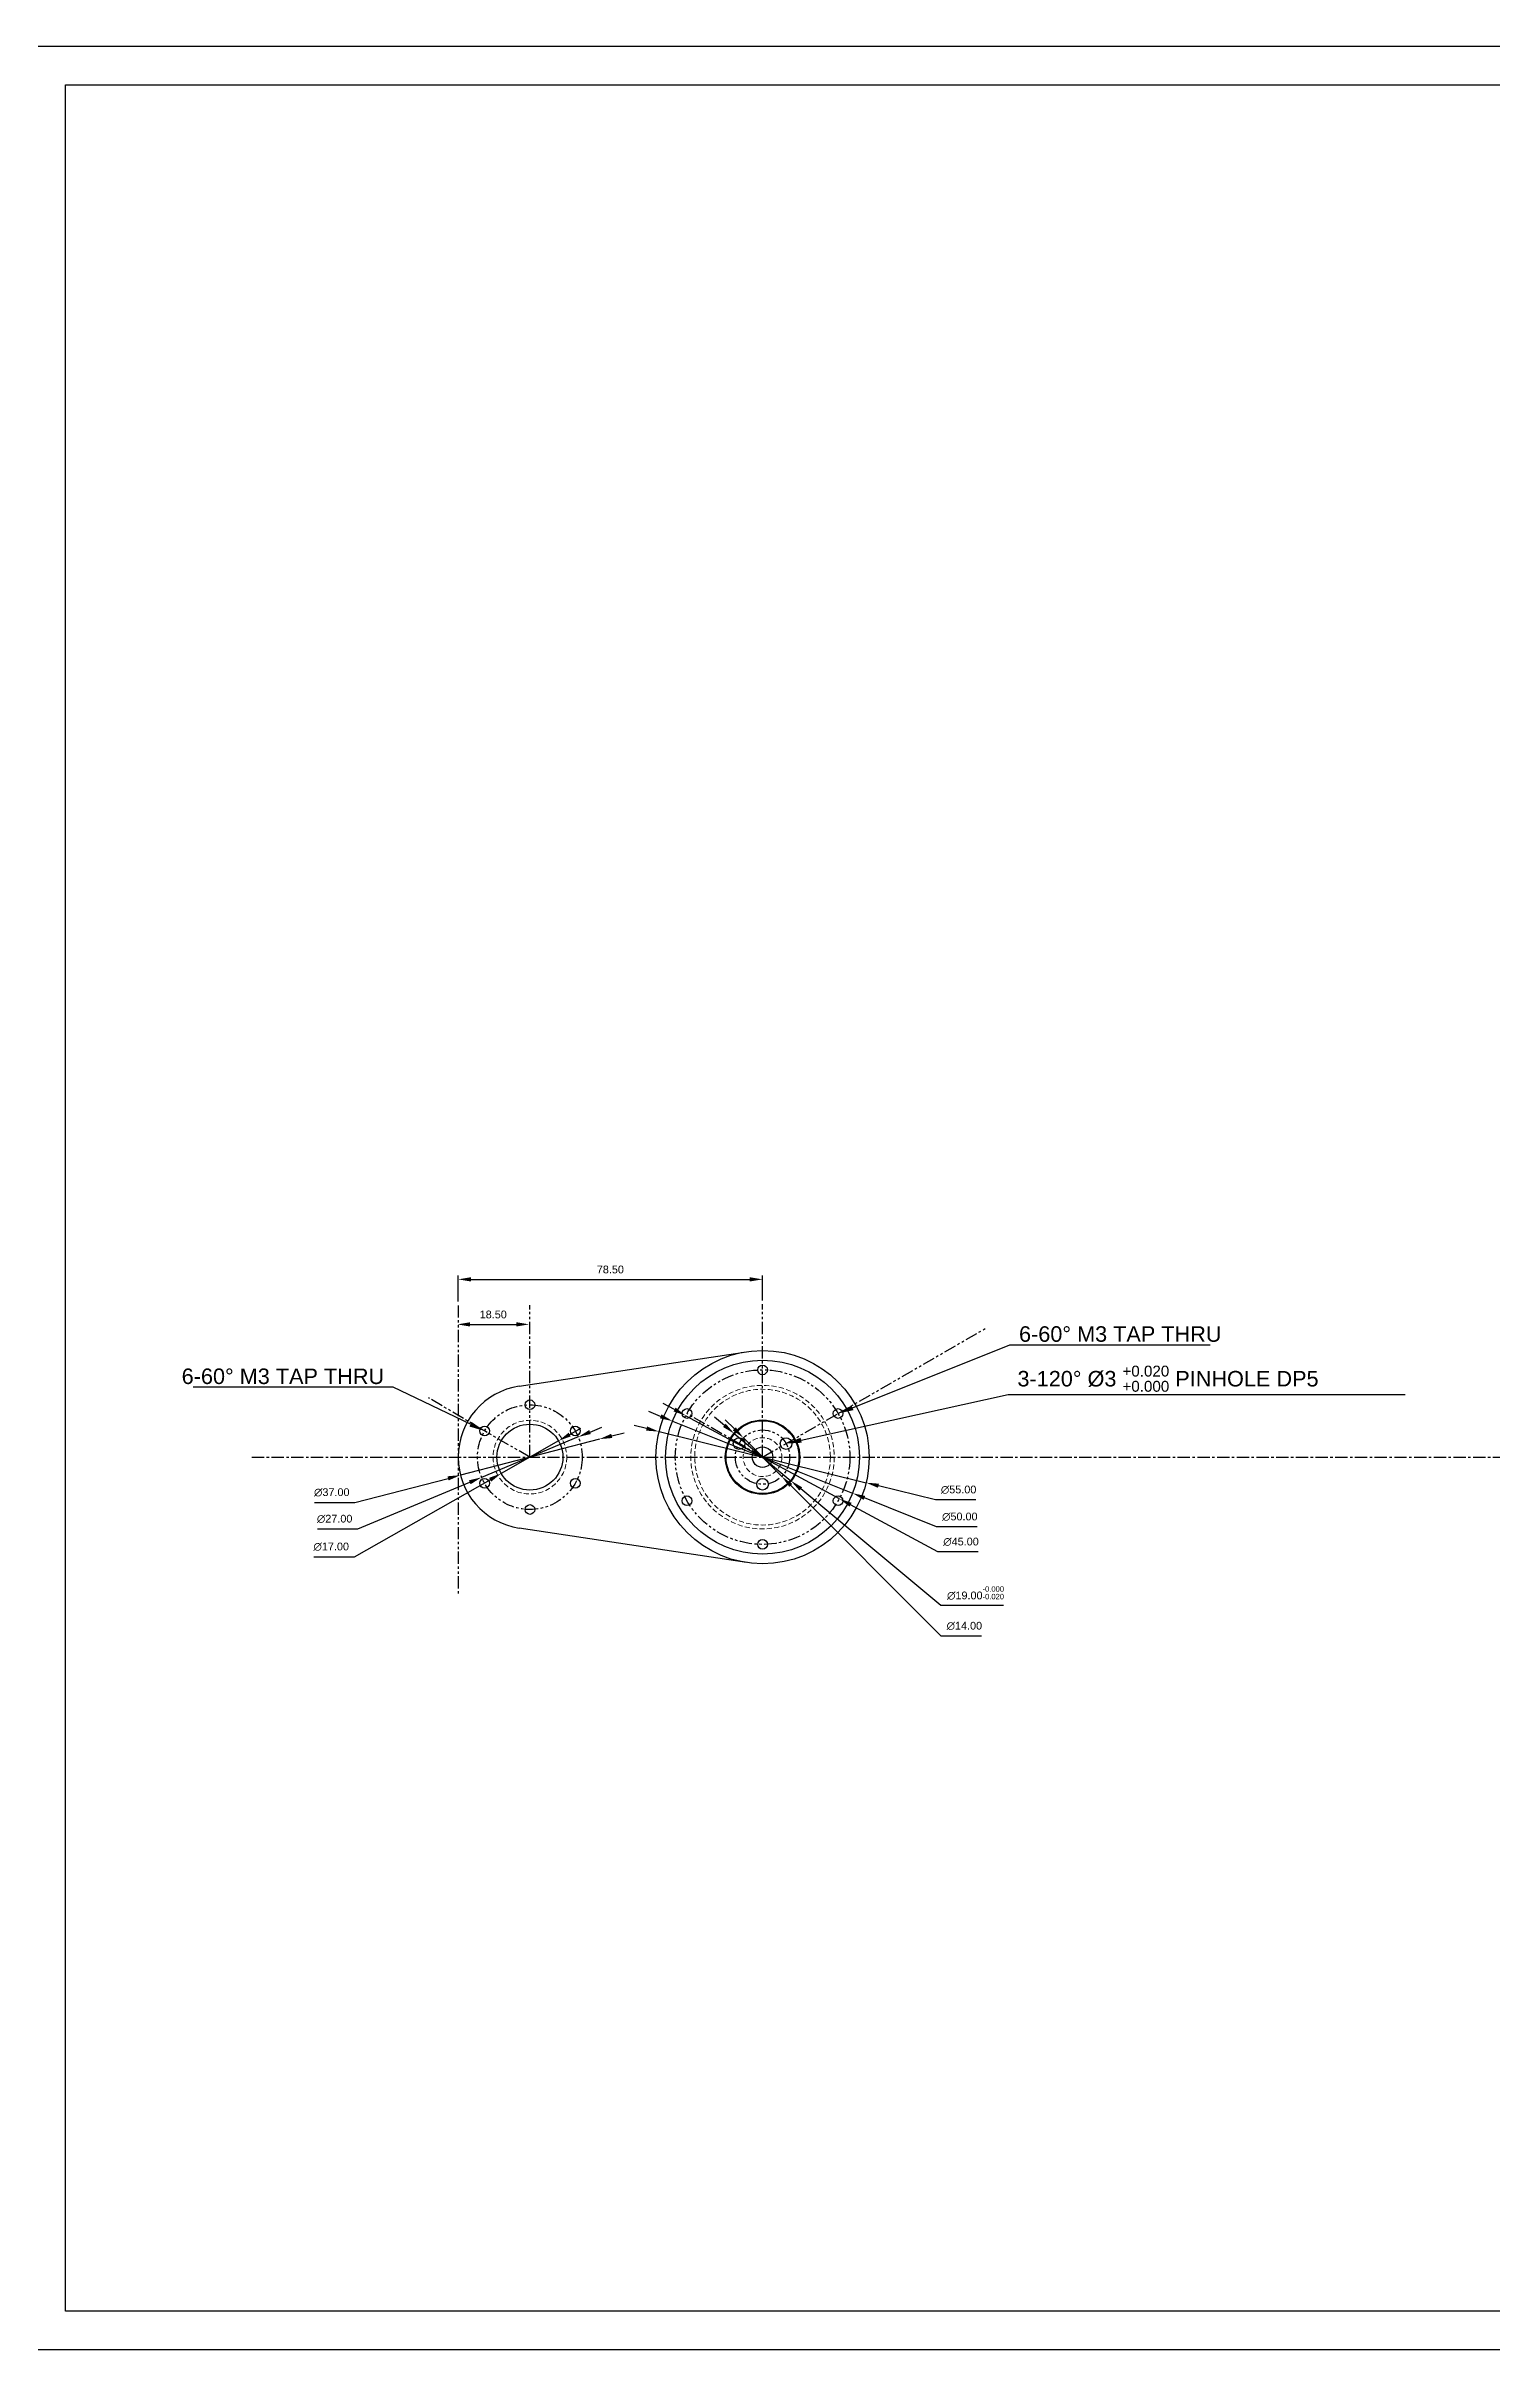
# Model space of a CAD drawing. Header units: millimetres. Extents: x 0 to 7560, y -1188 to 891.
# Drawn here: x 5045 to 5418, y -1188 to -594 of the extents above; entities that cross this region are included whole.
import ezdxf
from ezdxf import colors
from ezdxf.entities.mleader import LeaderData, LeaderLine
from ezdxf.math import Vec2, Vec3

# ---------------------------------------------------------------- set-up
doc = ezdxf.new("R2010")
doc.units = ezdxf.units.MM
doc.header["$PDSIZE"] = -1
for name, pattern in [('CENTER', [10.16, 6.35, -1.27, 1.27, -1.27]), ('HIDDEN', [1.905, 1.27, -0.635]), ('PHANTOM', [12.7, 6.35, -1.27, 1.27, -1.27, 1.27, -1.27])]:
    doc.linetypes.add(name, pattern=pattern)
doc.layers.get('0').update_dxf_attribs({"lineweight": 50})
for name, color, linetype, lineweight in [('보조선', 1, 'PHANTOM', 25), ('중심선', 1, 'CENTER', 25), ('중요 치수', 4, 'Continuous', 18), ('치수선', 6, 'Continuous', 18)]:
    doc.layers.add(name, color=color, linetype=linetype, lineweight=lineweight)
doc.styles.get("Standard").update_dxf_attribs({"font": 'arial.ttf', "height": 2})
doc.dimstyles.new('ISO-25', dxfattribs={"dimtxt": 2.5, "dimasz": 2.5, "dimexe": 1.25, "dimexo": 0.625, "dimtad": 1, "dimtxsty": 'Standard', "dimcen": 2.5, "dimadec": 0, "dimazin": 0, "dimtfac": 1, "dimtmove": 0, "dimatfit": 3, "dimfxl": 1, "dimarcsym": 0})

# ---------------------------------------------------------------- blocks, each defined once
blk = doc.blocks.new('*D411')
at = {"layer": 'Defpoints', "color": 0, "ltscale": 0.5, "transparency": 16777216}
for p in [(5187.84, -952.94), (5152.02, -962.23)]:
    blk.add_point(p, dxfattribs=at)
at = {"layer": '치수선', "color": 0, "lineweight": -2, "ltscale": 0.5, "transparency": 16777216}
for p, q in [((5187.84, -952.94), (5152.02, -962.23)), ((5191.03, -952.11), (5194.23, -951.28)), ((5124.81, -969.28), (5148.82, -963.05)), ((5114.37, -969.28), (5124.81, -969.28))]:
    blk.add_line(p, q, dxfattribs=at)
at = {"layer": '치수선', "color": 0, "ltscale": 0.5, "transparency": 16777216}
for points in [[(5190.89, -951.58), (5191.17, -952.65), (5187.84, -952.94)], [(5148.68, -962.52), (5148.96, -963.59), (5152.02, -962.23)]]:
    blk.add_solid(points, dxfattribs=at)
at = {"layer": '치수선', "color": 0, "ltscale": 0.5, "transparency": 16777216, "insert": (5118.83, -966.68), "char_height": 2, "attachment_point": 5}
blk.add_mtext('∅37.00', dxfattribs=at)
blk = doc.blocks.new('*D412')
at = {"layer": 'Defpoints', "color": 0, "ltscale": 0.5, "transparency": 16777216}
for p in [(5182.38, -952.38), (5157.47, -962.79)]:
    blk.add_point(p, dxfattribs=at)
at = {"layer": '치수선', "color": 0, "lineweight": -2, "ltscale": 0.5, "transparency": 16777216}
for p, q in [((5185.43, -951.11), (5188.48, -949.84)), ((5182.38, -952.38), (5157.47, -962.79)), ((5125.55, -976.11), (5154.42, -964.06)), ((5115.11, -976.11), (5125.55, -976.11))]:
    blk.add_line(p, q, dxfattribs=at)
at = {"layer": '치수선', "color": 0, "ltscale": 0.5, "transparency": 16777216}
for points in [[(5185.22, -950.6), (5185.64, -951.62), (5182.38, -952.38)], [(5154.21, -963.55), (5154.63, -964.57), (5157.47, -962.79)]]:
    blk.add_solid(points, dxfattribs=at)
at = {"layer": '치수선', "color": 0, "ltscale": 0.5, "transparency": 16777216, "insert": (5119.57, -973.51), "char_height": 2, "attachment_point": 5}
blk.add_mtext('∅27.00', dxfattribs=at)
blk = doc.blocks.new('*D413')
at = {"layer": 'Defpoints', "color": 0, "ltscale": 0.5, "transparency": 16777216}
for p in [(5177.32, -953.39), (5162.54, -961.78)]:
    blk.add_point(p, dxfattribs=at)
at = {"layer": '치수선', "color": 0, "lineweight": -2, "ltscale": 0.5, "transparency": 16777216}
for p, q in [((5180.19, -951.76), (5183.06, -950.13)), ((5177.32, -953.39), (5162.54, -961.78)), ((5124.67, -983.28), (5159.66, -963.41)), ((5114.23, -983.28), (5124.67, -983.28))]:
    blk.add_line(p, q, dxfattribs=at)
at = {"layer": '치수선', "color": 0, "ltscale": 0.5, "transparency": 16777216}
for points in [[(5179.92, -951.28), (5180.46, -952.23), (5177.32, -953.39)], [(5159.39, -962.93), (5159.94, -963.89), (5162.54, -961.78)]]:
    blk.add_solid(points, dxfattribs=at)
at = {"layer": '치수선', "color": 0, "ltscale": 0.5, "transparency": 16777216, "insert": (5118.69, -980.68), "char_height": 2, "attachment_point": 5}
blk.add_mtext('∅17.00', dxfattribs=at)
blk = doc.blocks.new('*D414')
at = {"layer": 'Defpoints', "color": 0, "ltscale": 0.5, "transparency": 16777216}
for p in [(5203.23, -951), (5256.63, -964.17)]:
    blk.add_point(p, dxfattribs=at)
at = {"layer": '치수선', "color": 0, "lineweight": -2, "ltscale": 0.5, "transparency": 16777216}
for p, q in [((5200.02, -950.2), (5196.82, -949.41)), ((5203.23, -951), (5256.63, -964.17)), ((5274.51, -968.59), (5259.83, -964.96)), ((5284.95, -968.59), (5274.51, -968.59))]:
    blk.add_line(p, q, dxfattribs=at)
at = {"layer": '치수선', "color": 0, "ltscale": 0.5, "transparency": 16777216}
for points in [[(5200.15, -949.67), (5199.89, -950.74), (5203.23, -951)], [(5259.96, -964.43), (5259.7, -965.5), (5256.63, -964.17)]]:
    blk.add_solid(points, dxfattribs=at)
at = {"layer": '치수선', "color": 0, "ltscale": 0.5, "transparency": 16777216, "insert": (5280.49, -964.32), "char_height": 2, "attachment_point": 5}
blk.add_mtext('\\P∅55.00', dxfattribs=at)
blk = doc.blocks.new('*D415')
at = {"layer": 'Defpoints', "color": 0, "ltscale": 0.5, "transparency": 16777216}
for p in [(5206.72, -948.29), (5253.14, -966.87)]:
    blk.add_point(p, dxfattribs=at)
at = {"layer": '치수선', "color": 0, "lineweight": -2, "ltscale": 0.5, "transparency": 16777216}
for p, q in [((5203.65, -947.07), (5200.59, -945.84)), ((5206.72, -948.29), (5253.14, -966.87)), ((5274.82, -975.56), (5256.2, -968.1)), ((5285.26, -975.56), (5274.82, -975.56))]:
    blk.add_line(p, q, dxfattribs=at)
at = {"layer": '치수선', "color": 0, "ltscale": 0.5, "transparency": 16777216}
for points in [[(5203.86, -946.55), (5203.45, -947.58), (5206.72, -948.29)], [(5256.41, -967.59), (5256, -968.61), (5253.14, -966.87)]]:
    blk.add_solid(points, dxfattribs=at)
at = {"layer": '치수선', "color": 0, "ltscale": 0.5, "transparency": 16777216, "insert": (5280.8, -972.95), "char_height": 2, "attachment_point": 5}
blk.add_mtext('∅50.00', dxfattribs=at)
blk = doc.blocks.new('*D416')
at = {"layer": 'Defpoints', "color": 0, "ltscale": 0.5, "transparency": 16777216}
for p in [(5222.63, -951.51), (5237.23, -963.66)]:
    blk.add_point(p, dxfattribs=at)
at = {"layer": '중요 치수', "color": 0, "lineweight": -2, "ltscale": 0.5, "transparency": 16777216}
for p, q in [((5220.09, -949.39), (5217.55, -947.28)), ((5222.63, -951.51), (5237.23, -963.66)), ((5275.9, -995.85), (5239.77, -965.77)), ((5292.08, -995.85), (5275.9, -995.85))]:
    blk.add_line(p, q, dxfattribs=at)
at = {"layer": '중요 치수', "color": 0, "ltscale": 0.5, "transparency": 16777216}
for points in [[(5220.44, -948.97), (5219.74, -949.82), (5222.63, -951.51)], [(5240.12, -965.35), (5239.41, -966.2), (5237.23, -963.66)]]:
    blk.add_solid(points, dxfattribs=at)
at = {"layer": '중요 치수', "color": 0, "ltscale": 0.5, "transparency": 16777216, "insert": (5284.86, -992.62), "char_height": 2, "attachment_point": 5}
blk.add_mtext('∅19.00{\\H0.7x;\\S-0.000^ -0.020;}', dxfattribs=at)
blk = doc.blocks.new('*D417')
at = {"layer": 'Defpoints', "color": 0, "ltscale": 0.5, "transparency": 16777216}
for p in [(5224.98, -952.63), (5234.87, -962.54)]:
    blk.add_point(p, dxfattribs=at)
at = {"layer": '치수선', "color": 0, "lineweight": -2, "ltscale": 0.5, "transparency": 16777216}
for p, q in [((5222.65, -950.29), (5220.31, -947.96)), ((5224.98, -952.63), (5234.87, -962.54)), ((5275.99, -1003.71), (5237.21, -964.87)), ((5286.43, -1003.71), (5275.99, -1003.71))]:
    blk.add_line(p, q, dxfattribs=at)
at = {"layer": '치수선', "color": 0, "ltscale": 0.5, "transparency": 16777216}
for points in [[(5223.04, -949.9), (5222.26, -950.68), (5224.98, -952.63)], [(5237.6, -964.49), (5236.82, -965.26), (5234.87, -962.54)]]:
    blk.add_solid(points, dxfattribs=at)
at = {"layer": '치수선', "color": 0, "ltscale": 0.5, "transparency": 16777216, "insert": (5281.97, -1001.11), "char_height": 2, "attachment_point": 5}
blk.add_mtext('∅14.00', dxfattribs=at)
blk = doc.blocks.new('*D418')
at = {"layer": 'Defpoints', "color": 0, "ltscale": 0.5, "transparency": 16777216}
for p in [(5210.13, -946.89), (5249.72, -968.28)]:
    blk.add_point(p, dxfattribs=at)
at = {"layer": '치수선', "color": 0, "lineweight": -2, "ltscale": 0.5, "transparency": 16777216}
for p, q in [((5207.23, -945.32), (5204.32, -943.75)), ((5210.13, -946.89), (5249.72, -968.28)), ((5275.13, -982.01), (5252.63, -969.85)), ((5285.57, -982.01), (5275.13, -982.01))]:
    blk.add_line(p, q, dxfattribs=at)
at = {"layer": '치수선', "color": 0, "ltscale": 0.5, "transparency": 16777216}
for points in [[(5207.49, -944.83), (5206.97, -945.8), (5210.13, -946.89)], [(5252.89, -969.37), (5252.36, -970.34), (5249.72, -968.28)]]:
    blk.add_solid(points, dxfattribs=at)
at = {"layer": '치수선', "color": 0, "ltscale": 0.5, "transparency": 16777216, "insert": (5281.11, -979.41), "char_height": 2, "attachment_point": 5}
blk.add_mtext('∅45.00', dxfattribs=at)
blk = doc.blocks.new('*D429')
at = {"layer": 'Defpoints', "color": 0, "ltscale": 0.5, "transparency": 16777216}
for p in [(5151.22, -923.35), (5169.72, -923.35), (5169.72, -923.35)]:
    blk.add_point(p, dxfattribs=at)
at = {"layer": '치수선', "color": 0, "lineweight": -2, "ltscale": 0.5, "transparency": 16777216}
blk.add_line((5154.52, -923.35), (5166.42, -923.35), dxfattribs=at)
at = {"layer": '치수선', "color": 0, "ltscale": 0.5, "transparency": 16777216}
for points in [[(5154.52, -922.8), (5154.52, -923.9), (5151.22, -923.35)], [(5166.42, -922.8), (5166.42, -923.9), (5169.72, -923.35)]]:
    blk.add_solid(points, dxfattribs=at)
at = {"layer": '치수선', "color": 0, "ltscale": 0.5, "transparency": 16777216, "insert": (5160.47, -920.81), "char_height": 2, "attachment_point": 5}
blk.add_mtext('18.50', dxfattribs=at)
blk = doc.blocks.new('*D430')
at = {"layer": 'Defpoints', "color": 0, "ltscale": 0.5, "transparency": 16777216}
for p in [(5229.93, -911.75), (5151.43, -918.45), (5229.93, -918.17)]:
    blk.add_point(p, dxfattribs=at)
at = {"layer": '치수선', "color": 0, "lineweight": -2, "ltscale": 0.5, "transparency": 16777216}
for p, q in [((5151.43, -917.45), (5151.43, -910.75)), ((5154.73, -911.75), (5226.62, -911.75)), ((5229.93, -917.17), (5229.93, -910.75))]:
    blk.add_line(p, q, dxfattribs=at)
at = {"layer": '치수선', "color": 0, "ltscale": 0.5, "transparency": 16777216}
for points in [[(5154.73, -911.2), (5154.73, -912.3), (5151.43, -911.75)], [(5226.62, -911.2), (5226.62, -912.3), (5229.93, -911.75)]]:
    blk.add_solid(points, dxfattribs=at)
at = {"layer": '치수선', "color": 0, "ltscale": 0.5, "transparency": 16777216, "insert": (5190.68, -909.21), "char_height": 2, "attachment_point": 5}
blk.add_mtext('78.50', dxfattribs=at)

msp = doc.modelspace()

# ---------------------------------------------------------------- linework, layer by layer
at = {"color": 7, "linetype": 'Continuous', "lineweight": 25}
for p, q in [((5167.152, -939.293), (5225.802, -930.395)), ((5225.802, -984.773), (5167.152, -975.875))]:
    msp.add_line(p, q, dxfattribs=at)
for centre, radius in [((5229.927, -957.584), 27.5), ((5229.927, -957.584), 25), ((5229.927, -935.084), 1.25), ((5169.927, -944.084), 1.25), ((5158.236, -950.834), 1.25), ((5169.927, -957.584), 8.5), ((5181.618, -950.834), 1.25), ((5210.441, -946.334), 1.25), ((5229.927, -957.584), 9.6), ((5229.927, -957.584), 9.5), ((5229.927, -957.584), 9.4), ((5249.412, -946.334), 1.25), ((5223.865, -954.084), 1.5), ((5229.927, -957.584), 2.65), ((5235.989, -954.084), 1.5), ((5158.236, -964.334), 1.25), ((5181.618, -964.334), 1.25), ((5210.441, -968.834), 1.25), ((5229.927, -964.584), 1.5), ((5249.412, -968.834), 1.25), ((5169.927, -971.084), 1.25), ((5229.927, -980.084), 1.25)]:
    msp.add_circle(centre, radius, dxfattribs=at)
at = {"color": 7, "linetype": 'HIDDEN', "lineweight": 18}
for centre, radius in [((5229.927, -957.584), 18.5), ((5229.927, -957.584), 17.5), ((5169.927, -957.584), 9.5), ((5229.927, -957.584), 5)]:
    msp.add_circle(centre, radius, dxfattribs=at)
at = {"color": 7, "linetype": 'Continuous', "lineweight": 25}
msp.add_arc((5169.927, -957.584), 18.5, 98.626927, 261.373073, dxfattribs=at)
at = {"layer": '보조선', "ltscale": 0.5}
for p, q in [((5151.427, -918.445), (5151.427, -992.952)), ((5169.927, -957.584), (5169.927, -918.381)), ((5229.927, -957.584), (5229.927, -918.174)), ((5249.412, -946.334), (5287.312, -924.452)), ((5158.236, -950.834), (5143.794, -942.295)), ((5229.927, -957.584), (5249.412, -946.334)), ((5169.927, -957.584), (5158.236, -950.834))]:
    msp.add_line(p, q, dxfattribs=at)
for centre, radius in [((5229.927, -957.584), 22.5), ((5169.927, -957.584), 13.5), ((5229.927, -957.584), 7)]:
    msp.add_circle(centre, radius, dxfattribs=at)
at = {"layer": '중심선', "ltscale": 0.5}
for p, q in [((5223.865, -954.084), (5210.441, -946.334)), ((5229.927, -957.584), (5223.865, -954.084)), ((5229.927, -957.584), (5223.865, -954.084)), ((5098.224, -957.584), (5814.937, -957.584))]:
    msp.add_line(p, q, dxfattribs=at)
at = {"layer": '중심선', "linetype": 'ByBlock', "ltscale": 0.5}
for points in [[(5040.146, -593.768), (5880.146, -593.768), (5880.146, -1187.768), (5040.146, -1187.768)], [(5050.146, -603.768), (5870.146, -603.768), (5870.146, -1177.768), (5050.146, -1177.768)]]:
    msp.add_lwpolyline(points, close=True, dxfattribs=at)

# ---------------------------------------------------------------- dimensions: what is measured, and where the dimension line sits
at = {"layer": '중요 치수', "ltscale": 0.5}
dim = msp.add_diameter_dim_2p(p1=(5222.625, -951.506), p2=(5237.229, -963.661), text='<>{\\H0.7x;\\S-0.000^ -0.020;}', dimstyle='ISO-25', override={"dimtxt": 2, "dimasz": 3.302, "dimexe": 1, "dimexo": 1, "dimgap": 1.524, "dimtih": 1, "dimtoh": 1, "dimzin": 1, "dimdsep": 46, "dimcen": -10, "dimadec": 2, "dimtzin": 1}, dxfattribs=at)
dim.commit()
dim.dimension.update_dxf_attribs({"geometry": '*D416', "text_midpoint": (5284.86, -995.847), "dimtype": 163})
at = {"layer": '치수선', "ltscale": 0.5}
for base, p1, p2, picture, middle in [((5229.927, -911.753), (5151.427, -918.445), (5229.927, -918.174), '*D430', (5190.677, -909.208)), ((5169.72, -923.352), (5151.22, -923.352), (5169.72, -923.352), '*D429', (5160.47, -920.807))]:
    dim = msp.add_linear_dim(base=base, p1=p1, p2=p2, dimstyle='ISO-25', override={"dimtxt": 2, "dimasz": 3.302, "dimexe": 1, "dimexo": 1, "dimgap": 1.524, "dimtih": 1, "dimtoh": 1, "dimzin": 1, "dimdsep": 46, "dimcen": -10, "dimadec": 2, "dimtzin": 1}, dxfattribs=at)
    dim.commit()
    dim.dimension.update_dxf_attribs({"geometry": picture, "text_midpoint": middle})
for p1, p2, picture, middle in [((5210.133, -946.886), (5249.721, -968.282), '*D418', (5281.112, -982.014)), ((5177.318, -953.387), (5162.536, -961.781), '*D413', (5118.688, -983.282)), ((5182.385, -952.382), (5157.469, -962.786), '*D412', (5119.566, -976.114)), ((5206.717, -948.293), (5253.136, -966.875), '*D415', (5280.805, -975.556)), ((5224.981, -952.63), (5234.873, -962.537), '*D417', (5281.969, -1003.713)), ((5187.835, -952.942), (5152.019, -962.226), '*D411', (5124.81, -969.279))]:
    dim = msp.add_diameter_dim_2p(p1=p1, p2=p2, dimstyle='ISO-25', override={"dimtxt": 2, "dimasz": 3.302, "dimexe": 1, "dimexo": 1, "dimgap": 1.524, "dimtih": 1, "dimtoh": 1, "dimzin": 1, "dimdsep": 46, "dimcen": -10, "dimadec": 2, "dimtzin": 1}, dxfattribs=at)
    dim.commit()
    dim.dimension.update_dxf_attribs({"geometry": picture, "text_midpoint": middle, "dimtype": 163})
dim = msp.add_diameter_dim_2p(p1=(5203.228, -950.995), p2=(5256.626, -964.172), text='\\P<>', dimstyle='ISO-25', override={"dimtxt": 2, "dimasz": 3.302, "dimexe": 1, "dimexo": 1, "dimgap": 1.524, "dimtih": 1, "dimtoh": 1, "dimzin": 1, "dimdsep": 46, "dimcen": -10, "dimadec": 2, "dimtzin": 1}, dxfattribs=at)
dim.commit()
dim.dimension.update_dxf_attribs({"geometry": '*D414', "text_midpoint": (5274.508, -968.585), "dimtype": 163})

# ---------------------------------------------------------------- leaders
at = {"layer": '중요 치수', "ltscale": 0.5}
ml = msp.add_multileader_mtext('Standard', dxfattribs=at)
ml.set_content('6-60%%D M3 TAP THRU', color=256)
ml.set_leader_properties()
ml.build(insert=Vec2(0, 0))
ml.multileader.update_dxf_attribs({"text_left_attachment_type": 5, "text_right_attachment_type": 6, "dogleg_length": 0.36})
ctx = ml.context
ctx.base_point, ctx.plane_origin = Vec3(5294.069, -928.655), Vec3(5229.927, -980.084)
ctx.left_attachment, ctx.right_attachment = 5, 6
notes = []
notes.append((ctx, [(1, (1, 1, 0), (5293.709, -928.655), (1, 0), 0.36, [(0, [(5249.412, -946.334)], 0, [])])]))
ctx.mtext.insert, ctx.mtext.flow_direction = Vec3(5296.069, -923.839), 5
ml = msp.add_multileader_mtext('Standard', dxfattribs=at)
ml.set_content('6-60%%D M3 TAP THRU', color=256)
ml.set_leader_properties()
ml.build(insert=Vec2(0, 0))
ml.multileader.update_dxf_attribs({"text_right_attachment_type": 6, "dogleg_length": 0.36})
ctx = ml.context
ctx.base_point, ctx.plane_origin = Vec3(5078.771, -936.766), Vec3(5169.927, -971.084)
ctx.right_attachment, ctx.text_align_type = 6, 2
notes.append((ctx, [(0, (1, 1, 0), (5134.698, -939.531), (-1, 0), 0.36, [(0, [(5158.236, -950.834)], 0, [])])]))
ctx.mtext.insert, ctx.mtext.alignment, ctx.mtext.flow_direction = Vec3(5132.338, -934.731), 3, 5
ml = msp.add_multileader_mtext('Standard', dxfattribs=at)
ml.set_content('\\A1;3-120%%D %%C3 {\\H0.7x;\\S+0.020^ +0.000;} PINHOLE DP5 ', color=256)
ml.set_leader_properties()
ml.build(insert=Vec2(0, 0))
ml.multileader.update_dxf_attribs({"text_left_attachment_type": 5, "text_right_attachment_type": 6, "dogleg_length": 0.36})
ctx = ml.context
ctx.base_point, ctx.plane_origin = Vec3(5293.665, -941.449), Vec3(5235.989, -954.084)
ctx.left_attachment, ctx.right_attachment = 5, 6
notes.append((ctx, [(0, (1, 1, 0), (5293.305, -941.449), (1, 0), 0.36, [(0, [(5235.989, -954.084)], 0, [])])]))
ctx.mtext.insert, ctx.mtext.flow_direction = Vec3(5295.665, -933.997), 5
for ctx, leaders in notes:
    for number, flags, end, landing, length, lines in leaders:
        leader = LeaderData()
        leader.index, (leader.has_last_leader_line, leader.has_dogleg_vector, leader.attachment_direction) = number, flags
        leader.last_leader_point, leader.dogleg_vector, leader.dogleg_length = Vec3(end), Vec3(landing), length
        for number, points, colour, breaks in lines:
            line = LeaderLine()
            line.index, line.vertices, line.color, line.breaks = number, Vec3.list(points), colors.encode_raw_color(colour), breaks
            leader.lines.append(line)
        ctx.leaders.append(leader)

doc.saveas('drawing.dxf')
